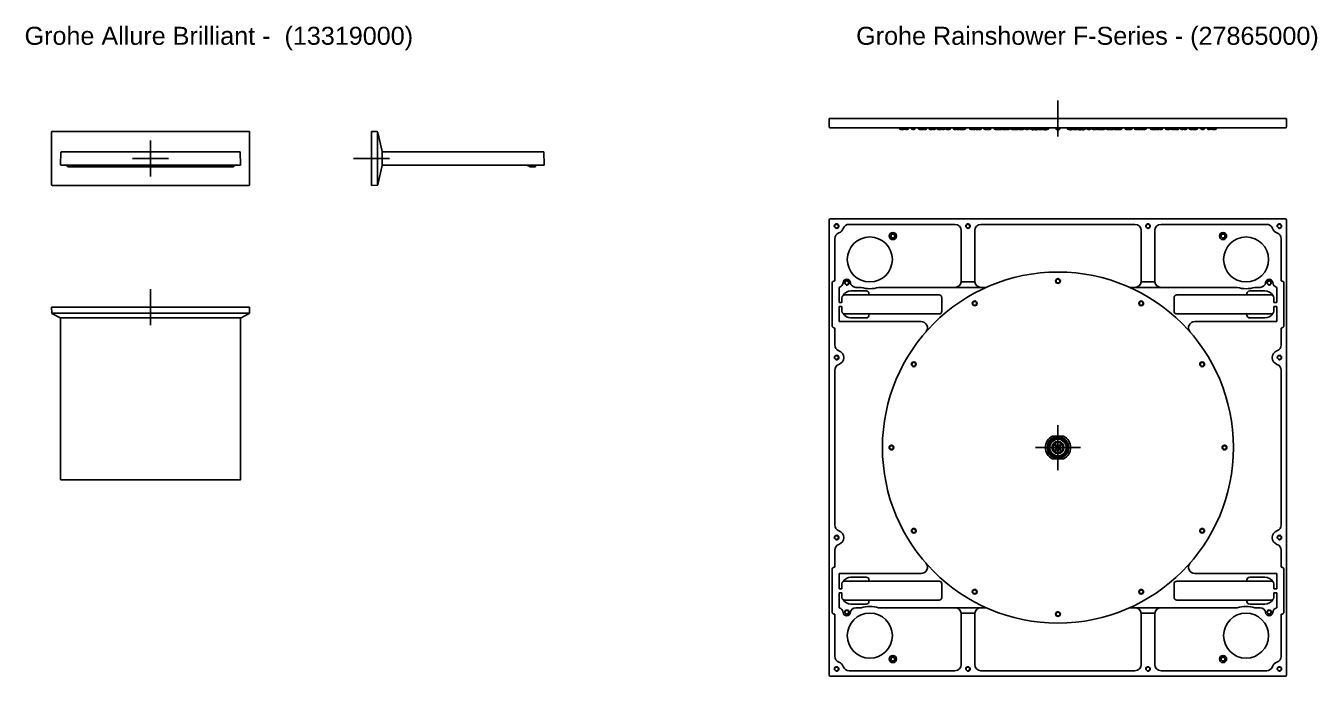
# Model space of a CAD drawing. Header units: millimetres. Extents: x -60 to 7633, y -2614 to 2146.
# Drawn here: x 4269 to 5703, y -2614 to -1891 of the extents above; entities that cross this region are included whole.
import ezdxf
from ezdxf.enums import TextEntityAlignment as Align
from ezdxf.lldxf.tags import DXFTag

# ---------------------------------------------------------------- set-up
doc = ezdxf.new("R2010")
doc.units = ezdxf.units.MM
doc.layers.get('0').update_dxf_attribs({"color": 250})
doc.styles.add('SEACAD_arial_ttf', font='arial.ttf')
tags = doc.linetypes.add('CENTER2', pattern=[28.575, 19.05, -3.175, 3.175, -3.175]).pattern_tags.tags
tags[10:11] = [DXFTag(74, 4), DXFTag(75, 0), DXFTag(340, '0'), DXFTag(46, 0.0), DXFTag(50, 0.0), DXFTag(44, 0.0), DXFTag(45, 0.0)]
tags[8:9] = [DXFTag(74, 4), DXFTag(75, 0), DXFTag(340, '0'), DXFTag(46, 0.0), DXFTag(50, 0.0), DXFTag(44, 0.0), DXFTag(45, 0.0)]
tags[6:7] = [DXFTag(74, 4), DXFTag(75, 0), DXFTag(340, '0'), DXFTag(46, 0.0), DXFTag(50, 0.0), DXFTag(44, 0.0), DXFTag(45, 0.0)]
tags[4:5] = [DXFTag(74, 4), DXFTag(75, 0), DXFTag(340, '0'), DXFTag(46, 0.0), DXFTag(50, 0.0), DXFTag(44, 0.0), DXFTag(45, 0.0)]

msp = doc.modelspace()

# ---------------------------------------------------------------- linework, layer by layer
at = {"linetype": 'CENTER2'}
for p, q in [((5415.4, -1974.1), (5415.4, -2014.1)), ((5435.4, -1994.1), (5395.4, -1994.1)), ((4407.4, -2018.6), (4407.4, -2058.6)), ((4652.6, -2018.6), (4652.6, -2058.6)), ((4427.4, -2038.6), (4387.4, -2038.6)), ((4672.6, -2038.6), (4632.6, -2038.6)), ((4407.4, -2183.8), (4407.4, -2223.8)), ((4427.4, -2203.8), (4387.4, -2203.8)), ((5415.4, -2334.8), (5415.4, -2354.3)), ((5415.4, -2339.8), (5415.4, -2379.8)), ((5390.4, -2359.8), (5409.8, -2359.8)), ((5435.4, -2359.8), (5395.4, -2359.8)), ((5415.4, -2384.8), (5415.4, -2365.4)), ((5440.4, -2359.8), (5421, -2359.8))]:
    msp.add_line(p, q, dxfattribs=at)
at = {"linetype": 'Continuous'}
for p, q in [((5161.4, -1994.1), (5162.4, -1994.1)), ((5161.4, -2003.6), (5161.4, -1994.1)), ((5162.4, -1994.1), (5668.4, -1994.1)), ((5668.4, -1994.1), (5669.4, -1994.1)), ((5669.4, -1994.1), (5669.4, -2003.6)), ((5668.4, -2004.6), (5162.4, -2004.6)), ((5239.4, -2004.6), (5239.4, -2004.9)), ((5240.9, -2004.6), (5240.9, -2004.9)), ((5241.9, -2006.4), (5240.9, -2006.4)), ((5243.4, -2006.4), (5242.4, -2006.4)), ((5244.9, -2004.9), (5244.9, -2004.6)), ((5245.4, -2004.6), (5245.4, -2004.9)), ((5247.8, -2006.4), (5246.9, -2006.4)), ((5249.3, -2004.9), (5249.3, -2004.6)), ((5252.7, -2004.6), (5252.7, -2004.9)), ((5254.2, -2006.4), (5255.1, -2006.4)), ((5256.6, -2004.9), (5256.6, -2004.6)), ((5260.4, -2004.6), (5260.4, -2004.9)), ((5261.7, -2004.6), (5261.7, -2004.9)), ((5262.9, -2006.4), (5261.9, -2006.4)), ((5262.7, -2004.6), (5262.7, -2004.9)), ((5264.2, -2006.4), (5263.2, -2006.4)), ((5264.2, -2006.4), (5265.2, -2006.4)), ((5266.7, -2004.9), (5266.7, -2004.6)), ((5268.1, -2006.4), (5267.1, -2006.4)), ((5269.6, -2004.9), (5269.6, -2004.6)), ((5272.1, -2004.6), (5272.1, -2004.9)), ((5273.6, -2006.4), (5274.6, -2006.4)), ((5275.4, -2004.6), (5275.4, -2004.9)), ((5276.9, -2006.4), (5277.8, -2006.4)), ((5279.3, -2004.9), (5279.3, -2004.6)), ((5280.9, -2004.6), (5280.9, -2004.9)), ((5282.4, -2006.4), (5283.4, -2006.4)), ((5283.9, -2006.5), (5282.9, -2006.5)), ((5285, -2006.5), (5284, -2006.5)), ((5284.9, -2004.9), (5284.9, -2004.6)), ((5285.9, -2004.6), (5285.9, -2005)), ((5288.4, -2006.5), (5287.4, -2006.5)), ((5289.9, -2005), (5289.9, -2004.6)), ((5290.4, -2004.6), (5290.4, -2004.9)), ((5291.9, -2006.4), (5292.8, -2006.4)), ((5293, -2006.5), (5294, -2006.5)), ((5293.5, -2006.4), (5294.5, -2006.4)), ((5294.3, -2004.9), (5294.3, -2004.6)), ((5296, -2004.9), (5296, -2004.6)), ((5299.1, -2004.6), (5299.1, -2005)), ((5300.6, -2006.5), (5301.6, -2006.5)), ((5303.1, -2005), (5303.1, -2004.6)), ((5304.9, -2006.5), (5303.9, -2006.5)), ((5305.2, -2004.6), (5305.2, -2004.9)), ((5306.7, -2006.4), (5307.7, -2006.4)), ((5307.5, -2004.6), (5307.5, -2004.9)), ((5308.7, -2006.5), (5307.7, -2006.5)), ((5309, -2006.4), (5310, -2006.4)), ((5310.2, -2006.5), (5311.2, -2006.5)), ((5311.5, -2004.9), (5311.5, -2004.6)), ((5312.7, -2005), (5312.7, -2004.6)), ((5317.3, -2004.6), (5317.3, -2005)), ((5318.8, -2006.5), (5319.8, -2006.5)), ((5320.1, -2004.6), (5320.1, -2005)), ((5320.3, -2004.6), (5320.3, -2004.9)), ((5321.6, -2006.5), (5322.6, -2006.5)), ((5321.8, -2006.4), (5322.8, -2006.4)), ((5324.3, -2004.9), (5324.3, -2004.6)), ((5325.9, -2006.6), (5324.9, -2006.6)), ((5326.4, -2004.6), (5326.4, -2004.9)), ((5327.9, -2006.4), (5328.9, -2006.4)), ((5329, -2006.6), (5328, -2006.6)), ((5330.4, -2004.9), (5330.4, -2004.6)), ((5330.5, -2005.1), (5330.5, -2004.6)), ((5333.1, -2004.6), (5333.1, -2005)), ((5334.6, -2006.5), (5335.6, -2006.5)), ((5336.4, -2006.5), (5337.4, -2006.5)), ((5336.9, -2004.6), (5336.9, -2004.9)), ((5337, -2006.6), (5338, -2006.6)), ((5338.4, -2006.4), (5339.4, -2006.4)), ((5340.9, -2004.9), (5340.9, -2004.6)), ((5344.4, -2004.6), (5344.4, -2005.1)), ((5346.9, -2006.6), (5345.9, -2006.6)), ((5346.8, -2004.6), (5346.8, -2005.1)), ((5346.8, -2004.6), (5346.8, -2004.9)), ((5348.3, -2006.4), (5349.3, -2006.4)), ((5349.3, -2006.6), (5348.3, -2006.6)), ((5348.9, -2006.5), (5349.9, -2006.5)), ((5350.8, -2004.9), (5350.8, -2004.6)), ((5351.3, -2006.6), (5352.3, -2006.6)), ((5351.4, -2005), (5351.4, -2004.6)), ((5353.8, -2005.1), (5353.8, -2004.6)), ((5354.9, -2004.6), (5354.9, -2004.9)), ((5355.2, -2006.6), (5356.2, -2006.6)), ((5356.4, -2006.4), (5357.4, -2006.4)), ((5358.9, -2004.9), (5358.9, -2004.6)), ((5359.4, -2006.5), (5360.4, -2006.5)), ((5361.9, -2005), (5361.9, -2004.6)), ((5362.9, -2004.6), (5362.9, -2005)), ((5364.4, -2006.5), (5365.4, -2006.5)), ((5366.1, -2006.6), (5367.1, -2006.6)), ((5366.9, -2005), (5366.9, -2004.6)), ((5367.9, -2006.6), (5366.9, -2006.6)), ((5368.4, -2004.6), (5368.4, -2004.9)), ((5368.4, -2005), (5368.4, -2005.1)), ((5368.5, -2006.6), (5369.5, -2006.6)), ((5369.9, -2006.4), (5370.8, -2006.4)), ((5369.9, -2006.6), (5370.9, -2006.6)), ((5372.3, -2004.9), (5372.3, -2004.6)), ((5372.4, -2005.1), (5372.4, -2004.6)), ((5373.3, -2006.6), (5374.3, -2006.6)), ((5373.8, -2004.6), (5373.8, -2004.9)), ((5375.3, -2006.4), (5376.3, -2006.4)), ((5377.8, -2004.9), (5377.8, -2004.6)), ((5378.9, -2004.6), (5378.9, -2005.1)), ((5379.2, -2004.6), (5379.2, -2005)), ((5380.4, -2006.6), (5381.4, -2006.6)), ((5380.7, -2006.5), (5381.7, -2006.5)), ((5381, -2006.6), (5382, -2006.6)), ((5383.2, -2005), (5383.2, -2004.6)), ((5383.5, -2005.1), (5383.5, -2004.6)), ((5384.7, -2004.6), (5384.7, -2005)), ((5386.2, -2006.5), (5387.2, -2006.5)), ((5387.9, -2006.7), (5386.9, -2006.7)), ((5388.7, -2005), (5388.7, -2004.6)), ((5389.2, -2004.6), (5389.2, -2005.2)), ((5389.4, -2004.6), (5389.4, -2005.1)), ((5390.1, -2004.6), (5390.1, -2005.1)), ((5390.7, -2004.6), (5390.7, -2004.9)), ((5390.7, -2006.7), (5391.7, -2006.7)), ((5390.9, -2006.6), (5391.9, -2006.6)), ((5391.6, -2006.6), (5392.6, -2006.6)), ((5392.2, -2006.4), (5393.2, -2006.4)), ((5394.7, -2004.9), (5394.7, -2004.6)), ((5394.9, -2006.4), (5395.9, -2006.4)), ((5397, -2006.6), (5398, -2006.6)), ((5397.4, -2004.9), (5397.4, -2004.6)), ((5397.7, -2006.5), (5398.7, -2006.5)), ((5400.2, -2005), (5400.2, -2004.6)), ((5400.9, -2006.7), (5401.9, -2006.7)), ((5401, -2004.6), (5401, -2005.1)), ((5402.5, -2006.6), (5403.5, -2006.6)), ((5405, -2005.1), (5405, -2004.6)), ((5413.4, -2004.6), (5413.4, -2004.9)), ((5413.4, -2004.6), (5413.4, -2004.9)), ((5413.4, -2004.9), (5413.4, -2005)), ((5413.4, -2005), (5413.4, -2005.1)), ((5413.4, -2005), (5413.4, -2005)), ((5413.4, -2005.1), (5413.4, -2005.1)), ((5413.4, -2005.1), (5413.4, -2005.1)), ((5414.9, -2006.4), (5415.9, -2006.4)), ((5414.9, -2006.4), (5415.9, -2006.4)), ((5414.9, -2006.5), (5415.9, -2006.5)), ((5414.9, -2006.5), (5415.9, -2006.5)), ((5414.9, -2006.6), (5415.9, -2006.6)), ((5414.9, -2006.6), (5415.9, -2006.6)), ((5414.9, -2006.6), (5415.9, -2006.6)), ((5414.9, -2006.7), (5415.9, -2006.7)), ((5417.4, -2004.9), (5417.4, -2004.6)), ((5417.4, -2004.9), (5417.4, -2004.6)), ((5417.4, -2005), (5417.4, -2004.9)), ((5417.4, -2005.1), (5417.4, -2005)), ((5417.4, -2005), (5417.4, -2005)), ((5417.4, -2005.1), (5417.4, -2005.1)), ((5417.4, -2005.1), (5417.4, -2005.1)), ((5425.8, -2004.6), (5425.8, -2005.1)), ((5427.3, -2006.6), (5428.3, -2006.6)), ((5428.9, -2006.7), (5429.9, -2006.7)), ((5429.8, -2005.1), (5429.8, -2004.6)), ((5430.6, -2004.6), (5430.6, -2005)), ((5432.1, -2006.5), (5433.1, -2006.5)), ((5432.8, -2006.6), (5433.8, -2006.6)), ((5433.4, -2004.6), (5433.4, -2004.9)), ((5434.9, -2006.4), (5435.9, -2006.4)), ((5436.1, -2004.6), (5436.1, -2004.9)), ((5437.6, -2006.4), (5438.6, -2006.4)), ((5438.2, -2006.6), (5439.2, -2006.6)), ((5438.9, -2006.6), (5439.9, -2006.6)), ((5439.2, -2006.7), (5440.2, -2006.7)), ((5440.1, -2004.9), (5440.1, -2004.6)), ((5440.7, -2005.1), (5440.7, -2004.6)), ((5441.4, -2005.1), (5441.4, -2004.6)), ((5441.7, -2005.2), (5441.7, -2004.6)), ((5442.1, -2004.6), (5442.1, -2005)), ((5442.9, -2006.7), (5443.9, -2006.7)), ((5443.6, -2006.5), (5444.6, -2006.5)), ((5446.1, -2005), (5446.1, -2004.6)), ((5447.3, -2004.6), (5447.3, -2005.1)), ((5447.6, -2004.6), (5447.6, -2005)), ((5448.8, -2006.6), (5449.8, -2006.6)), ((5449.1, -2006.5), (5450.1, -2006.5)), ((5449.4, -2006.6), (5450.4, -2006.6)), ((5451.6, -2005), (5451.6, -2004.6)), ((5451.9, -2005.1), (5451.9, -2004.6)), ((5453, -2004.6), (5453, -2004.9)), ((5454.5, -2006.4), (5455.5, -2006.4)), ((5456.5, -2006.6), (5457.5, -2006.6)), ((5457, -2004.9), (5457, -2004.6)), ((5458.4, -2004.6), (5458.4, -2005.1)), ((5458.5, -2004.6), (5458.5, -2004.9)), ((5459.9, -2006.6), (5460.9, -2006.6)), ((5460, -2006.4), (5460.9, -2006.4)), ((5461.3, -2006.6), (5462.3, -2006.6)), ((5462.4, -2004.9), (5462.4, -2004.6)), ((5462.4, -2005.1), (5462.4, -2005)), ((5462.9, -2006.6), (5463.9, -2006.6)), ((5463.7, -2006.6), (5464.7, -2006.6)), ((5463.9, -2004.6), (5463.9, -2005)), ((5465.4, -2006.5), (5466.4, -2006.5)), ((5467.9, -2005), (5467.9, -2004.6)), ((5468.9, -2004.6), (5468.9, -2005)), ((5470.4, -2006.5), (5471.4, -2006.5)), ((5472, -2004.6), (5472, -2004.9)), ((5473.5, -2006.4), (5474.5, -2006.4)), ((5474.7, -2006.6), (5475.7, -2006.6)), ((5476, -2004.9), (5476, -2004.6)), ((5477, -2004.6), (5477, -2005.1)), ((5478.5, -2006.6), (5479.5, -2006.6)), ((5479.4, -2004.6), (5479.4, -2005)), ((5480, -2004.6), (5480, -2004.9)), ((5480.9, -2006.5), (5481.9, -2006.5)), ((5481.5, -2006.4), (5482.5, -2006.4)), ((5481.6, -2006.6), (5482.6, -2006.6)), ((5483.9, -2006.6), (5484.9, -2006.6)), ((5484, -2004.9), (5484, -2004.6)), ((5484.1, -2005.1), (5484.1, -2004.6)), ((5486.4, -2005.1), (5486.4, -2004.6)), ((5489.9, -2004.6), (5489.9, -2004.9)), ((5491.4, -2006.4), (5492.4, -2006.4)), ((5492.8, -2006.6), (5493.8, -2006.6)), ((5493.4, -2006.5), (5494.4, -2006.5)), ((5493.9, -2004.9), (5493.9, -2004.6)), ((5495.3, -2006.5), (5496.3, -2006.5)), ((5497.8, -2005), (5497.8, -2004.6)), ((5500.3, -2004.6), (5500.3, -2005.1)), ((5500.4, -2004.6), (5500.4, -2004.9)), ((5501.8, -2006.6), (5502.8, -2006.6)), ((5501.9, -2006.4), (5502.9, -2006.4)), ((5504.4, -2004.9), (5504.4, -2004.6)), ((5504.9, -2006.6), (5505.9, -2006.6)), ((5506.5, -2004.6), (5506.5, -2004.9)), ((5508, -2006.4), (5509, -2006.4)), ((5508.2, -2006.5), (5509.2, -2006.5)), ((5510.5, -2004.9), (5510.5, -2004.6)), ((5510.7, -2005), (5510.7, -2004.6)), ((5511, -2006.5), (5512, -2006.5)), ((5513.5, -2005), (5513.5, -2004.6)), ((5518.1, -2004.6), (5518.1, -2005)), ((5519.4, -2004.6), (5519.4, -2004.9)), ((5519.6, -2006.5), (5520.6, -2006.5)), ((5520.9, -2006.4), (5521.8, -2006.4)), ((5522.1, -2006.5), (5523.1, -2006.5)), ((5523.1, -2006.4), (5524.1, -2006.4)), ((5523.3, -2004.9), (5523.3, -2004.6)), ((5525.6, -2004.9), (5525.6, -2004.6)), ((5525.9, -2006.5), (5526.9, -2006.5)), ((5527.7, -2004.6), (5527.7, -2005)), ((5529.2, -2006.5), (5530.2, -2006.5)), ((5531.7, -2005), (5531.7, -2004.6)), ((5534.8, -2004.6), (5534.8, -2004.9)), ((5536.3, -2006.4), (5537.3, -2006.4)), ((5536.5, -2004.6), (5536.5, -2004.9)), ((5536.9, -2006.5), (5537.9, -2006.5)), ((5538, -2006.4), (5538.9, -2006.4)), ((5540.4, -2004.9), (5540.4, -2004.6)), ((5540.9, -2004.6), (5540.9, -2005)), ((5542.4, -2006.5), (5543.4, -2006.5)), ((5544.9, -2005), (5544.9, -2004.6)), ((5545.8, -2006.5), (5546.8, -2006.5)), ((5545.9, -2004.6), (5545.9, -2004.9)), ((5546.9, -2006.5), (5547.9, -2006.5)), ((5547.4, -2006.4), (5548.4, -2006.4)), ((5549.9, -2004.9), (5549.9, -2004.6)), ((5551.5, -2004.6), (5551.5, -2004.9)), ((5553, -2006.4), (5553.9, -2006.4)), ((5555.4, -2004.9), (5555.4, -2004.6)), ((5556.3, -2006.4), (5557.3, -2006.4)), ((5558.8, -2004.9), (5558.8, -2004.6)), ((5561.2, -2004.6), (5561.2, -2004.9)), ((5562.7, -2006.4), (5563.7, -2006.4)), ((5564.1, -2004.6), (5564.1, -2004.9)), ((5565.6, -2006.4), (5566.6, -2006.4)), ((5566.6, -2006.4), (5567.6, -2006.4)), ((5567.9, -2006.4), (5568.9, -2006.4)), ((5568.1, -2004.9), (5568.1, -2004.6)), ((5569.1, -2004.9), (5569.1, -2004.6)), ((5570.4, -2004.9), (5570.4, -2004.6)), ((5574.2, -2004.6), (5574.2, -2004.9)), ((5575.7, -2006.4), (5576.6, -2006.4)), ((5578.1, -2004.9), (5578.1, -2004.6)), ((5581.5, -2004.6), (5581.5, -2004.9)), ((5583, -2006.4), (5584, -2006.4)), ((5585.5, -2004.9), (5585.5, -2004.6)), ((5585.9, -2004.6), (5585.9, -2004.9)), ((5587.4, -2006.4), (5588.4, -2006.4)), ((5588.9, -2006.4), (5589.9, -2006.4)), ((5589.9, -2004.9), (5589.9, -2004.6)), ((5591.4, -2004.9), (5591.4, -2004.6)), ((4297.4, -2067.9), (4297.4, -2009.3)), ((4516.7, -2008.6), (4298.1, -2008.6)), ((4517.4, -2009.3), (4517.4, -2067.9)), ((4652.6, -2008.6), (4659.2, -2008.8)), ((4652.6, -2009.3), (4652.6, -2008.6)), ((4652.6, -2067.9), (4652.6, -2009.3)), ((4659.3, -2067.5), (4659.3, -2009.7)), ((4659.7, -2009.2), (4659.7, -2009.4)), ((4659.7, -2009.4), (4659.8, -2009.6)), ((4659.8, -2009.6), (4664.6, -2030.8)), ((4307.4, -2045.6), (4307.8, -2031.6)), ((4308.3, -2031.1), (4506.5, -2031.1)), ((4507, -2031.6), (4507.4, -2045.6)), ((4664.6, -2030.9), (4664.6, -2046.3)), ((4664.6, -2031.1), (4843.7, -2031.1)), ((4844.2, -2031.6), (4844.6, -2045.6)), ((4506.9, -2046.1), (4307.9, -2046.1)), ((4318.3, -2046.2), (4312.4, -2046.2)), ((4315.7, -2048), (4318.3, -2048)), ((4496.4, -2046.2), (4318.3, -2046.2)), ((4496.5, -2048), (4318.3, -2048)), ((4496.4, -2046.2), (4502.4, -2046.2)), ((4496.5, -2048), (4499.1, -2048)), ((4664.6, -2046.4), (4659.8, -2067.6)), ((4844.1, -2046.1), (4664.6, -2046.1)), ((4835.8, -2046.2), (4823.9, -2046.2)), ((4834.6, -2048), (4828.8, -2048)), ((4834.8, -2047.8), (4834.8, -2047.8)), ((4834.8, -2047.8), (4834.8, -2047.8)), ((4402, -2068.6), (4298.1, -2068.6)), ((4402.5, -2068.6), (4402.6, -2068.6)), ((4404.1, -2068.6), (4410.7, -2068.6)), ((4412.2, -2068.6), (4412.3, -2068.6)), ((4516.7, -2068.6), (4412.8, -2068.6)), ((4652.6, -2068.6), (4652.6, -2067.9)), ((4659.2, -2068.4), (4652.6, -2068.6)), ((4659.8, -2067.6), (4659.7, -2067.8)), ((4659.7, -2067.8), (4659.7, -2068)), ((5161.4, -2106.8), (5161.4, -2612.8)), ((5668.4, -2105.8), (5162.4, -2105.8)), ((5669.4, -2612.8), (5669.4, -2106.8)), ((5300.9, -2111.8), (5183.5, -2111.8)), ((5307.9, -2118.8), (5307.9, -2174.8)), ((5322.9, -2174.8), (5322.9, -2118.8)), ((5500.9, -2111.8), (5329.9, -2111.8)), ((5507.9, -2118.8), (5507.9, -2174.8)), ((5522.9, -2174.8), (5522.9, -2118.8)), ((5647.3, -2111.8), (5529.9, -2111.8)), ((5167.4, -2128), (5167.4, -2174.6)), ((5663.4, -2174.6), (5663.4, -2128)), ((5164.4, -2177.6), (5164.4, -2224.1)), ((5323, -2175.8), (5307.8, -2175.8)), ((5523, -2175.8), (5507.8, -2175.8)), ((5666.4, -2224.1), (5666.4, -2177.6)), ((5172.4, -2181.8), (5172.4, -2198.6)), ((5175.4, -2198.6), (5175.4, -2193.3)), ((5178.4, -2190.3), (5205.4, -2190.3)), ((5202.4, -2185.8), (5185.4, -2185.8)), ((5190.7, -2181.8), (5196.6, -2181.8)), ((5205.4, -2190.3), (5205.4, -2188.8)), ((5283.4, -2190.3), (5205.4, -2190.3)), ((5216.2, -2181.8), (5334.3, -2181.8)), ((5286.4, -2208.3), (5286.4, -2193.3)), ((5496.5, -2181.8), (5614.6, -2181.8)), ((5544.4, -2193.3), (5544.4, -2208.3)), ((5625.4, -2190.3), (5547.4, -2190.3)), ((5625.4, -2188.8), (5625.4, -2190.3)), ((5625.4, -2190.3), (5652.4, -2190.3)), ((5645.4, -2185.8), (5628.4, -2185.8)), ((5634.2, -2181.8), (5640.1, -2181.8)), ((5655.4, -2193.3), (5655.4, -2198.6)), ((5658.4, -2198.6), (5658.4, -2181.8)), ((4297.4, -2203.8), (4298.1, -2203.8)), ((4297.6, -2210.5), (4297.4, -2203.8)), ((4516.7, -2203.8), (4298.1, -2203.8)), ((4516.7, -2203.8), (4517.4, -2203.8)), ((4517.4, -2203.8), (4517.2, -2210.5)), ((5172.4, -2198.6), (5175.4, -2198.6)), ((5175.4, -2203.1), (5172.4, -2203.1)), ((5172.4, -2203.1), (5172.4, -2219.8)), ((5175.4, -2208.3), (5175.4, -2203.1)), ((5655.4, -2198.6), (5658.4, -2198.6)), ((5655.4, -2203.1), (5655.4, -2208.3)), ((5658.4, -2203.1), (5655.4, -2203.1)), ((5658.4, -2219.8), (5658.4, -2203.1)), ((4297.6, -2210.5), (4297.6, -2210.5)), ((4307, -2215.8), (4297.8, -2210.9)), ((4298.3, -2210.4), (4516.5, -2210.4)), ((4507.5, -2215.8), (4307.3, -2215.8)), ((4307.4, -2215.8), (4307.4, -2395.3)), ((4507.4, -2395.3), (4507.4, -2215.8)), ((4517, -2210.9), (4507.8, -2215.8)), ((4517.2, -2210.5), (4517.2, -2210.5)), ((5263.4, -2219.8), (5172.4, -2219.8)), ((5205.4, -2211.3), (5178.4, -2211.3)), ((5185.4, -2215.8), (5202.4, -2215.8)), ((5205.4, -2211.3), (5283.4, -2211.3)), ((5205.4, -2212.8), (5205.4, -2211.3)), ((5547.4, -2211.3), (5625.4, -2211.3)), ((5658.4, -2219.8), (5567.4, -2219.8)), ((5625.4, -2211.3), (5625.4, -2212.8)), ((5652.4, -2211.3), (5625.4, -2211.3)), ((5628.4, -2215.8), (5645.4, -2215.8)), ((5167.4, -2227.1), (5167.4, -2245.7)), ((5663.4, -2245.7), (5663.4, -2227.1)), ((5167.4, -2274), (5167.4, -2445.7)), ((5663.4, -2445.7), (5663.4, -2274)), ((5421.7, -2347.2), (5409.1, -2347.2)), ((5421.7, -2347.3), (5409.1, -2347.3)), ((5409.1, -2372.3), (5421.7, -2372.3)), ((5421.7, -2372.4), (5409.1, -2372.4)), ((4307.4, -2395.3), (4307.4, -2395.3)), ((4307.9, -2395.8), (4307.9, -2395.8)), ((4307.9, -2395.8), (4506.9, -2395.8)), ((4506.9, -2395.8), (4506.9, -2395.8)), ((4507.4, -2395.3), (4507.4, -2395.3)), ((5167.4, -2474), (5167.4, -2492.6)), ((5663.4, -2492.6), (5663.4, -2474)), ((5164.4, -2495.6), (5164.4, -2542.1)), ((5666.4, -2542.1), (5666.4, -2495.6)), ((5172.4, -2499.8), (5172.4, -2516.6)), ((5172.4, -2499.8), (5263.4, -2499.8)), ((5178.4, -2508.3), (5205.4, -2508.3)), ((5202.4, -2503.8), (5185.4, -2503.8)), ((5205.4, -2508.3), (5205.4, -2506.8)), ((5283.4, -2508.3), (5205.4, -2508.3)), ((5625.4, -2508.3), (5547.4, -2508.3)), ((5567.4, -2499.8), (5658.4, -2499.8)), ((5625.4, -2506.8), (5625.4, -2508.3)), ((5625.4, -2508.3), (5652.4, -2508.3)), ((5645.4, -2503.8), (5628.4, -2503.8)), ((5658.4, -2516.6), (5658.4, -2499.8)), ((5172.4, -2516.6), (5175.4, -2516.6)), ((5172.4, -2521.1), (5172.4, -2537.8)), ((5175.4, -2521.1), (5172.4, -2521.1)), ((5175.4, -2516.6), (5175.4, -2511.3)), ((5175.4, -2526.3), (5175.4, -2521.1)), ((5286.4, -2526.3), (5286.4, -2511.3)), ((5544.4, -2511.3), (5544.4, -2526.3)), ((5655.4, -2511.3), (5655.4, -2516.6)), ((5655.4, -2516.6), (5658.4, -2516.6)), ((5658.4, -2521.1), (5655.4, -2521.1)), ((5655.4, -2521.1), (5655.4, -2526.3)), ((5658.4, -2537.8), (5658.4, -2521.1)), ((5205.4, -2529.3), (5178.4, -2529.3)), ((5185.4, -2533.8), (5202.4, -2533.8)), ((5196.6, -2537.8), (5190.7, -2537.8)), ((5205.4, -2529.3), (5283.4, -2529.3)), ((5205.4, -2530.8), (5205.4, -2529.3)), ((5334.3, -2537.8), (5216.2, -2537.8)), ((5614.6, -2537.8), (5496.5, -2537.8)), ((5547.4, -2529.3), (5625.4, -2529.3)), ((5625.4, -2529.3), (5625.4, -2530.8)), ((5652.4, -2529.3), (5625.4, -2529.3)), ((5628.4, -2533.8), (5645.4, -2533.8)), ((5640.1, -2537.8), (5634.2, -2537.8)), ((5167.4, -2545.1), (5167.4, -2591.7)), ((5307.8, -2543.8), (5323, -2543.8)), ((5307.9, -2544.8), (5307.9, -2600.8)), ((5322.9, -2600.8), (5322.9, -2544.8)), ((5507.8, -2543.8), (5523, -2543.8)), ((5507.9, -2544.8), (5507.9, -2600.8)), ((5522.9, -2600.8), (5522.9, -2544.8)), ((5663.4, -2591.7), (5663.4, -2545.1)), ((5183.5, -2607.8), (5300.9, -2607.8)), ((5329.9, -2607.8), (5500.9, -2607.8)), ((5529.9, -2607.8), (5647.3, -2607.8)), ((5162.4, -2613.8), (5668.4, -2613.8))]:
    msp.add_line(p, q, dxfattribs=at)
for centre, radius in [((5169.4, -2113.8), 2.07), ((5232, -2124.8), 4), ((5232, -2124.8), 2.07), ((5315.4, -2113.8), 2.07), ((5515.4, -2113.8), 2.07), ((5598.8, -2124.8), 4), ((5598.8, -2124.8), 2.07), ((5661.4, -2113.8), 2.07), ((5206.4, -2150.8), 25), ((5624.4, -2150.8), 25), ((5415.4, -2359.8), 195), ((5180.8, -2176.8), 2.07), ((5415.4, -2174.8), 2.65), ((5415.4, -2174.8), 2.07), ((5650, -2176.8), 2.07), ((5322.9, -2199.6), 2.65), ((5322.9, -2199.6), 2.07), ((5507.9, -2199.6), 2.65), ((5507.9, -2199.6), 2.07), ((5169.4, -2259.8), 2.07), ((5255.2, -2267.3), 2.65), ((5255.2, -2267.3), 2.07), ((5575.6, -2267.3), 2.65), ((5575.6, -2267.3), 2.07), ((5661.4, -2259.8), 2.07), ((5415.4, -2359.8), 12), ((5415.4, -2359.8), 11.5), ((5415.4, -2359.8), 10.5), ((5415.4, -2359.8), 9.18), ((5230.4, -2359.8), 2.65), ((5230.4, -2359.8), 2.07), ((5415.4, -2359.8), 6.7), ((5415.4, -2359.8), 6.2), ((5415.4, -2359.8), 5.95), ((5415.4, -2359.8), 2.75), ((5415.4, -2359.8), 2.07), ((5600.4, -2359.8), 2.65), ((5600.4, -2359.8), 2.07), ((5255.2, -2452.3), 2.65), ((5255.2, -2452.3), 2.07), ((5575.6, -2452.3), 2.65), ((5575.6, -2452.3), 2.07), ((5169.4, -2459.8), 2.07), ((5661.4, -2459.8), 2.07), ((5322.9, -2520), 2.65), ((5322.9, -2520), 2.07), ((5507.9, -2520), 2.65), ((5507.9, -2520), 2.07), ((5180.8, -2542.8), 2.07), ((5206.4, -2568.8), 25), ((5415.4, -2544.8), 2.65), ((5415.4, -2544.8), 2.07), ((5624.4, -2568.8), 25), ((5650, -2542.8), 2.07), ((5232, -2594.8), 4), ((5232, -2594.8), 2.07), ((5598.8, -2594.8), 4), ((5598.8, -2594.8), 2.07), ((5169.4, -2605.8), 2.07), ((5315.4, -2605.8), 2.07), ((5515.4, -2605.8), 2.07), ((5661.4, -2605.8), 2.07)]:
    msp.add_circle(centre, radius, dxfattribs=at)
for centre, radius, start, end in [((5162.4, -2003.6), 1, 180, 270), ((5240.9, -2004.9), 1.5, 180, 270), ((5242.4, -2004.9), 1.5, 180, 270), ((5241.9, -2004.9), 1.5, 270, 280.3423), ((5243.4, -2004.9), 1.5, 270, 0), ((5246.9, -2004.9), 1.5, 180, 270), ((5247.8, -2004.9), 1.5, 270, 0), ((5254.2, -2004.9), 1.5, 180, 270), ((5255.1, -2004.9), 1.5, 270, 0), ((5261.9, -2004.9), 1.5, 180, 270), ((5263.2, -2004.9), 1.5, 180, 270), ((5264.2, -2004.9), 1.5, 180, 270), ((5262.9, -2004.9), 1.5, 270, 275.9105), ((5264.2, -2004.9), 1.5, 270, 287.4997), ((5265.2, -2004.9), 1.5, 270, 0), ((5267.1, -2004.9), 1.5, 227.9421, 270), ((5268.1, -2004.9), 1.5, 270, 0), ((5273.6, -2004.9), 1.5, 180, 270), ((5274.6, -2004.9), 1.5, 270, 322.8403), ((5276.9, -2004.9), 1.5, 180, 270), ((5277.8, -2004.9), 1.5, 270, 0), ((5282.4, -2004.9), 1.5, 180, 270), ((5282.9, -2005), 1.5, 253.646, 270), ((5283.4, -2004.9), 1.5, 270, 0), ((5284, -2005), 1.5, 252.3039, 270), ((5283.9, -2005), 1.5, 270, 272.4696), ((5285, -2005), 1.5, 270, 322.1382), ((5287.4, -2005), 1.5, 180, 270), ((5288.4, -2005), 1.5, 270, 0), ((5291.9, -2004.9), 1.5, 180, 270), ((5293, -2005), 1.5, 245.9597, 270), ((5292.8, -2004.9), 1.5, 270, 0), ((5293.5, -2004.9), 1.5, 251.0157, 270), ((5294, -2005), 1.5, 270, 286.354), ((5294.5, -2004.9), 1.5, 270, 0), ((5300.6, -2005), 1.5, 180, 270), ((5301.6, -2005), 1.5, 270, 0), ((5303.9, -2005), 1.5, 218.1798, 270), ((5304.9, -2005), 1.5, 270, 310.8017), ((5306.7, -2004.9), 1.5, 180, 270), ((5307.7, -2005), 1.5, 247.6624, 270), ((5309, -2004.9), 1.5, 180, 270), ((5307.7, -2004.9), 1.5, 270, 298.5448), ((5308.7, -2005), 1.5, 270, 298.5166), ((5310.2, -2005), 1.5, 245.9597, 270), ((5310, -2004.9), 1.5, 270, 0), ((5311.2, -2005), 1.5, 270, 0), ((5318.8, -2005), 1.5, 180, 270), ((5319.8, -2005), 1.5, 270, 308.3212), ((5321.6, -2005), 1.5, 180, 270), ((5321.8, -2004.9), 1.5, 180, 270), ((5322.6, -2005), 1.5, 270, 291.0325), ((5322.8, -2004.9), 1.5, 270, 0), ((5324.9, -2005.1), 1.5, 220.155, 270), ((5325.9, -2005.1), 1.5, 270, 313.5413), ((5327.9, -2004.9), 1.5, 180, 270), ((5328, -2005.1), 1.5, 186.2593, 270), ((5328.9, -2004.9), 1.5, 270, 0), ((5329, -2005.1), 1.5, 270, 0), ((5334.6, -2005), 1.5, 180, 270), ((5335.6, -2005), 1.5, 270, 343.4565), ((5336.4, -2005), 1.5, 249.7348, 270), ((5337, -2005.1), 1.5, 256.2399, 270), ((5338.4, -2004.9), 1.5, 180, 270), ((5337.4, -2005), 1.5, 270, 295.8652), ((5338, -2005.1), 1.5, 270, 296.3292), ((5339.4, -2004.9), 1.5, 270, 0), ((5345.9, -2005.1), 1.5, 180, 270), ((5348.3, -2004.9), 1.5, 180, 270), ((5348.3, -2005.1), 1.5, 180, 270), ((5346.9, -2005.1), 1.5, 270, 296.7667), ((5348.9, -2005), 1.5, 245.8787, 270), ((5349.3, -2004.9), 1.5, 270, 0), ((5349.3, -2005.1), 1.5, 270, 293.9499), ((5349.9, -2005), 1.5, 270, 0), ((5351.3, -2005.1), 1.5, 238.9669, 270), ((5352.3, -2005.1), 1.5, 270, 0), ((5355.2, -2005.1), 1.5, 195.287, 270), ((5356.4, -2004.9), 1.5, 180, 270), ((5356.2, -2005.1), 1.5, 270, 299.139), ((5357.4, -2004.9), 1.5, 270, 0), ((5359.4, -2005), 1.5, 223.6542, 270), ((5360.4, -2005), 1.5, 270, 0), ((5364.4, -2005), 1.5, 180, 270), ((5365.4, -2005), 1.5, 270, 0), ((5366.1, -2005.1), 1.5, 245.6941, 270), ((5366.9, -2005.1), 1.5, 259.439, 270), ((5367.1, -2005.1), 1.5, 270, 339.1542), ((5368.5, -2005.1), 1.5, 240.5879, 270), ((5367.9, -2005.1), 1.5, 270, 282.2302), ((5369.9, -2004.9), 1.5, 180, 270), ((5369.9, -2005.1), 1.5, 180, 270), ((5369.5, -2005.1), 1.5, 270, 286.2109), ((5370.8, -2004.9), 1.5, 270, 0), ((5370.9, -2005.1), 1.5, 270, 0), ((5373.3, -2005.1), 1.5, 214.4346, 270), ((5375.3, -2004.9), 1.5, 180, 270), ((5374.3, -2005.1), 1.5, 270, 301.8468), ((5376.3, -2004.9), 1.5, 270, 0), ((5380.4, -2005.1), 1.5, 180, 270), ((5380.7, -2005), 1.5, 180, 270), ((5381, -2005.1), 1.5, 259.439, 270), ((5381.4, -2005.1), 1.5, 270, 297.9331), ((5381.7, -2005), 1.5, 270, 0), ((5382, -2005.1), 1.5, 270, 0), ((5386.2, -2005), 1.5, 180, 270), ((5386.9, -2005.2), 1.5, 247.0543, 270), ((5387.2, -2005), 1.5, 270, 0), ((5387.9, -2005.2), 1.5, 270, 336.626), ((5390.7, -2005.2), 1.5, 180, 270), ((5390.9, -2005.1), 1.5, 180, 270), ((5391.6, -2005.1), 1.5, 180, 270), ((5392.2, -2004.9), 1.5, 180, 270), ((5391.7, -2005.2), 1.5, 270, 278.3759), ((5391.9, -2005.1), 1.5, 270, 286.2109), ((5392.6, -2005.1), 1.5, 270, 303.5504), ((5393.2, -2004.9), 1.5, 270, 0), ((5394.9, -2004.9), 1.5, 231.6531, 270), ((5395.9, -2004.9), 1.5, 270, 0), ((5397, -2005.1), 1.5, 238.2222, 270), ((5397.7, -2005), 1.5, 232.5036, 270), ((5398, -2005.1), 1.5, 270, 293.9499), ((5398.7, -2005), 1.5, 270, 0), ((5400.9, -2005.2), 1.5, 217.4092, 270), ((5402.5, -2005.1), 1.5, 180, 270), ((5401.9, -2005.2), 1.5, 270, 282.7029), ((5403.5, -2005.1), 1.5, 270, 0), ((5414.9, -2004.9), 1.5, 180, 270), ((5414.9, -2004.9), 1.5, 180, 270), ((5414.9, -2005), 1.5, 180, 270), ((5414.9, -2005), 1.5, 180, 270), ((5414.9, -2005.1), 1.5, 180, 270), ((5414.9, -2005.1), 1.5, 180, 270), ((5414.9, -2005.1), 1.5, 180, 270), ((5414.9, -2005.2), 1.5, 184.1893, 270), ((5415.9, -2004.9), 1.5, 270, 0), ((5415.9, -2004.9), 1.5, 270, 0), ((5415.9, -2005), 1.5, 270, 0), ((5415.9, -2005), 1.5, 270, 0), ((5415.9, -2005.1), 1.5, 270, 0), ((5415.9, -2005.1), 1.5, 270, 0), ((5415.9, -2005.1), 1.5, 270, 0), ((5415.9, -2005.2), 1.5, 270, 355.8107), ((5427.3, -2005.1), 1.5, 180, 270), ((5428.3, -2005.1), 1.5, 270, 0), ((5428.9, -2005.2), 1.5, 257.2971, 270), ((5429.9, -2005.2), 1.5, 270, 322.5908), ((5432.1, -2005), 1.5, 180, 270), ((5432.8, -2005.1), 1.5, 246.0501, 270), ((5433.1, -2005), 1.5, 270, 307.4964), ((5434.9, -2004.9), 1.5, 180, 270), ((5433.8, -2005.1), 1.5, 270, 301.7778), ((5435.9, -2004.9), 1.5, 270, 308.3469), ((5437.6, -2004.9), 1.5, 180, 270), ((5438.2, -2005.1), 1.5, 236.4496, 270), ((5438.9, -2005.1), 1.5, 253.7891, 270), ((5438.6, -2004.9), 1.5, 270, 0), ((5439.2, -2005.2), 1.5, 261.6241, 270), ((5439.2, -2005.1), 1.5, 270, 0), ((5439.9, -2005.1), 1.5, 270, 0), ((5440.2, -2005.2), 1.5, 270, 0), ((5442.9, -2005.2), 1.5, 203.374, 270), ((5443.6, -2005), 1.5, 180, 270), ((5443.9, -2005.2), 1.5, 270, 292.9457), ((5444.6, -2005), 1.5, 270, 0), ((5448.8, -2005.1), 1.5, 180, 270), ((5449.1, -2005), 1.5, 180, 270), ((5449.4, -2005.1), 1.5, 242.0669, 270), ((5449.8, -2005.1), 1.5, 270, 280.561), ((5450.1, -2005), 1.5, 270, 0), ((5450.4, -2005.1), 1.5, 270, 0), ((5454.5, -2004.9), 1.5, 180, 270), ((5455.5, -2004.9), 1.5, 270, 0), ((5456.5, -2005.1), 1.5, 238.1532, 270), ((5457.5, -2005.1), 1.5, 270, 325.5654), ((5459.9, -2005.1), 1.5, 180, 270), ((5460, -2004.9), 1.5, 180, 270), ((5460.9, -2004.9), 1.5, 270, 0), ((5460.9, -2005.1), 1.5, 270, 0), ((5461.3, -2005.1), 1.5, 253.7891, 270), ((5463.7, -2005.1), 1.5, 200.8458, 270), ((5462.3, -2005.1), 1.5, 270, 299.4121), ((5462.9, -2005.1), 1.5, 257.7698, 270), ((5465.4, -2005), 1.5, 180, 270), ((5463.9, -2005.1), 1.5, 270, 280.561), ((5464.7, -2005.1), 1.5, 270, 294.3059), ((5466.4, -2005), 1.5, 270, 0), ((5470.4, -2005), 1.5, 180, 270), ((5471.4, -2005), 1.5, 270, 316.3458), ((5473.5, -2004.9), 1.5, 180, 270), ((5474.7, -2005.1), 1.5, 240.861, 270), ((5474.5, -2004.9), 1.5, 270, 0), ((5475.7, -2005.1), 1.5, 270, 344.713), ((5478.5, -2005.1), 1.5, 180, 270), ((5480.9, -2005), 1.5, 180, 270), ((5479.5, -2005.1), 1.5, 270, 301.0331), ((5481.5, -2004.9), 1.5, 180, 270), ((5481.6, -2005.1), 1.5, 246.0501, 270), ((5481.9, -2005), 1.5, 270, 294.1213), ((5482.5, -2004.9), 1.5, 270, 0), ((5482.6, -2005.1), 1.5, 270, 0), ((5483.9, -2005.1), 1.5, 243.2333, 270), ((5484.9, -2005.1), 1.5, 270, 0), ((5491.4, -2004.9), 1.5, 180, 270), ((5492.8, -2005.1), 1.5, 243.6708, 270), ((5492.4, -2004.9), 1.5, 270, 0), ((5493.4, -2005), 1.5, 244.1348, 270), ((5495.3, -2005), 1.5, 196.5435, 270), ((5493.8, -2005.1), 1.5, 270, 283.7601), ((5494.4, -2005), 1.5, 270, 290.2652), ((5496.3, -2005), 1.5, 270, 0), ((5501.8, -2005.1), 1.5, 180, 270), ((5501.9, -2004.9), 1.5, 180, 270), ((5502.8, -2005.1), 1.5, 270, 353.7407), ((5502.9, -2004.9), 1.5, 270, 0), ((5504.9, -2005.1), 1.5, 226.4587, 270), ((5505.9, -2005.1), 1.5, 270, 319.845), ((5508, -2004.9), 1.5, 180, 270), ((5508.2, -2005), 1.5, 248.9675, 270), ((5509, -2004.9), 1.5, 270, 0), ((5509.2, -2005), 1.5, 270, 0), ((5511, -2005), 1.5, 231.6788, 270), ((5512, -2005), 1.5, 270, 0), ((5519.6, -2005), 1.5, 180, 270), ((5520.9, -2004.9), 1.5, 180, 270), ((5520.6, -2005), 1.5, 270, 294.0403), ((5522.1, -2005), 1.5, 241.4834, 270), ((5521.8, -2004.9), 1.5, 270, 0), ((5523.1, -2004.9), 1.5, 241.4552, 270), ((5523.1, -2005), 1.5, 270, 292.3376), ((5524.1, -2004.9), 1.5, 270, 0), ((5525.9, -2005), 1.5, 229.1983, 270), ((5526.9, -2005), 1.5, 270, 321.8202), ((5529.2, -2005), 1.5, 180, 270), ((5530.2, -2005), 1.5, 270, 0), ((5536.3, -2004.9), 1.5, 180, 270), ((5536.9, -2005), 1.5, 253.646, 270), ((5538, -2004.9), 1.5, 180, 270), ((5537.3, -2004.9), 1.5, 270, 288.9843), ((5537.9, -2005), 1.5, 270, 294.0403), ((5538.9, -2004.9), 1.5, 270, 0), ((5542.4, -2005), 1.5, 180, 270), ((5543.4, -2005), 1.5, 270, 0), ((5545.8, -2005), 1.5, 217.8618, 270), ((5547.4, -2004.9), 1.5, 180, 270), ((5546.8, -2005), 1.5, 270, 287.6961), ((5546.9, -2005), 1.5, 267.5304, 270), ((5547.9, -2005), 1.5, 270, 286.354), ((5548.4, -2004.9), 1.5, 270, 0), ((5553, -2004.9), 1.5, 180, 270), ((5553.9, -2004.9), 1.5, 270, 0), ((5556.3, -2004.9), 1.5, 217.1597, 270), ((5557.3, -2004.9), 1.5, 270, 0), ((5562.7, -2004.9), 1.5, 180, 270), ((5563.7, -2004.9), 1.5, 270, 312.0579), ((5565.6, -2004.9), 1.5, 180, 270), ((5566.6, -2004.9), 1.5, 252.5003, 270), ((5566.6, -2004.9), 1.5, 270, 0), ((5567.6, -2004.9), 1.5, 270, 0), ((5567.9, -2004.9), 1.5, 264.0895, 270), ((5568.9, -2004.9), 1.5, 270, 0), ((5575.7, -2004.9), 1.5, 180, 270), ((5576.6, -2004.9), 1.5, 270, 0), ((5583, -2004.9), 1.5, 180, 270), ((5584, -2004.9), 1.5, 270, 0), ((5587.4, -2004.9), 1.5, 180, 270), ((5588.4, -2004.9), 1.5, 270, 0), ((5588.9, -2004.9), 1.5, 259.6577, 270), ((5589.9, -2004.9), 1.5, 270, 0), ((5668.4, -2003.6), 1, 270, 0), ((4659.2, -2009.3), 0.5, 12.7668, 88.5), ((4308.3, -2031.6), 0.5, 90, 178.5), ((4506.5, -2031.6), 0.5, 1.5, 90), ((4664.1, -2030.9), 0.5, 0, 12.7668), ((4843.7, -2031.6), 0.5, 1.5, 90), ((4307.9, -2045.6), 0.5, 178.5, 270), ((4312.4, -2045.9), 0.3, 239.3573, 270), ((4315.7, -2047.8), 0.2, 218.2952, 270.0003), ((4499.1, -2047.8), 0.2, 270, 321.901), ((4502.4, -2045.9), 0.3, 270, 300.6427), ((4506.9, -2045.6), 0.5, 270, 1.5), ((4664.1, -2046.3), 0.5, 347.2332, 0), ((4823.9, -2045.9), 0.3, 239.3573, 270), ((4824.2, -2052.3), 6.15, 44.2159, 82.5697), ((4824.3, -2052.3), 6.14, 44.3417, 51.5064), ((4828.8, -2047.8), 0.2, 232.0332, 270), ((4834.6, -2047.8), 0.2, 270, 359.6137), ((4835.8, -2045.9), 0.3, 270, 300.6427), ((4844.1, -2045.6), 0.5, 270, 1.5), ((4659.2, -2067.9), 0.5, 271.5, 347.2332), ((5162.4, -2106.8), 1, 90, 180), ((5668.4, -2106.8), 1, 0, 90), ((5169.4, -2113.8), 2.5, 255, 195), ((5174.4, -2128), 7, 109.4712, 180), ((5169.4, -2113.8), 8, 289.4712, 340.5288), ((5183.5, -2118.8), 7, 90, 160.5288), ((5232, -2124.8), 2.5, 255, 195), ((5300.9, -2118.8), 7, 0, 90), ((5315.4, -2113.8), 2.5, 255, 195), ((5329.9, -2118.8), 7, 90, 180), ((5500.9, -2118.8), 7, 0, 90), ((5515.4, -2113.8), 2.5, 255, 195), ((5529.9, -2118.8), 7, 90, 180), ((5598.8, -2124.8), 2.5, 255, 195), ((5647.3, -2118.8), 7, 19.4712, 90), ((5661.4, -2113.8), 8, 199.4712, 250.5288), ((5656.4, -2128), 7, 0, 70.5288), ((5661.4, -2113.8), 2.5, 255, 195), ((5167.4, -2177.6), 3, 90, 180), ((5170.8, -2176), 6, 285.3313, 355.4892), ((5180.8, -2176.8), 4, 5.7392, 175.4892), ((5180.8, -2176.8), 2.5, 255, 195), ((5190.7, -2175.8), 6, 185.7392, 270), ((5300.9, -2174.8), 7, 270, 351.7868), ((5300.9, -2174.8), 7, 351.7868, 0), ((5329.9, -2174.8), 7, 180, 188.2132), ((5329.9, -2174.8), 7, 188.2132, 270), ((5415.4, -2174.8), 2.5, 255, 195), ((5500.9, -2174.8), 7, 270, 351.7868), ((5500.9, -2174.8), 7, 351.7868, 0), ((5529.9, -2174.8), 7, 180, 188.2132), ((5529.9, -2174.8), 7, 188.2132, 270), ((5640.1, -2175.8), 6, 270, 354.2608), ((5650, -2176.8), 4, 4.5108, 174.2608), ((5650, -2176.8), 2.5, 255, 195), ((5660, -2176), 6, 184.5108, 254.6687), ((5663.4, -2177.6), 3, 0, 90), ((5178.4, -2193.3), 3, 123.6295, 180), ((5185.4, -2195.8), 10, 90, 150.0138), ((5178.4, -2193.3), 3, 90, 123.6295), ((5206.4, -2150.8), 32.5, 252.5246, 287.4754), ((5202.4, -2188.8), 3, 0, 90), ((5283.4, -2193.3), 3, 0, 90), ((5334.3, -2174.8), 7, 270, 293.6745), ((5496.5, -2174.8), 7, 246.3255, 270), ((5547.4, -2193.3), 3, 90, 180), ((5624.4, -2150.8), 32.5, 252.5246, 287.4754), ((5628.4, -2188.8), 3, 90, 180), ((5645.4, -2195.8), 10, 29.9862, 90), ((5652.4, -2193.3), 3, 56.3705, 90), ((5652.4, -2193.3), 3, 0, 56.3705), ((5178.4, -2208.3), 3, 180, 236.3705), ((5283.4, -2208.3), 3, 270, 0), ((5322.9, -2199.6), 2.5, 255, 195), ((5507.9, -2199.6), 2.5, 255, 195), ((5547.4, -2208.3), 3, 180, 270), ((5652.4, -2208.3), 3, 303.6295, 0), ((4298.1, -2210.5), 0.5, 181.5, 242.4063), ((4307.3, -2215.3), 0.5, 242.4063, 270), ((4507.5, -2215.3), 0.5, 270, 297.5937), ((4516.7, -2210.5), 0.5, 297.5937, 358.5), ((5185.4, -2205.8), 10, 209.9862, 270), ((5178.4, -2208.3), 3, 236.3705, 270), ((5202.4, -2212.8), 3, 270, 0), ((5263.4, -2226.8), 7, 318.8208, 90), ((5567.4, -2226.8), 7, 90, 221.1792), ((5628.4, -2212.8), 3, 180, 270), ((5645.4, -2205.8), 10, 270, 330.0138), ((5652.4, -2208.3), 3, 270, 303.6295), ((5167.4, -2224.1), 3, 180, 270), ((5663.4, -2224.1), 3, 270, 0), ((5174.4, -2245.7), 7, 180, 250.5288), ((5169.4, -2259.8), 8, 289.4712, 70.5288), ((5661.4, -2259.8), 8, 109.4712, 250.5288), ((5656.4, -2245.7), 7, 289.4712, 0), ((5169.4, -2259.8), 2.5, 255, 195), ((5255.2, -2267.3), 2.5, 255, 195), ((5575.6, -2267.3), 2.5, 255, 195), ((5661.4, -2259.8), 2.5, 255, 195), ((5174.4, -2274), 7, 109.4712, 180), ((5656.4, -2274), 7, 0, 70.5288), ((5415.4, -2359.8), 14.1, 116.6687, 243.3313), ((5415.4, -2359.8), 14, 116.7655, 243.2345), ((5415.4, -2359.8), 11.1, 255, 195), ((5415.4, -2359.8), 9.32, 255, 195), ((5415.4, -2359.8), 14.1, 296.6687, 63.3313), ((5415.4, -2359.8), 14, 296.7655, 63.2345), ((5230.4, -2359.8), 2.5, 255, 195), ((5415.4, -2359.8), 2.5, 255, 195), ((5600.4, -2359.8), 2.5, 255, 195), ((4307.9, -2395.3), 0.5, 180, 270), ((4506.9, -2395.3), 0.5, 270, 0), ((5174.4, -2445.7), 7, 180, 250.5288), ((5169.4, -2459.8), 8, 289.4712, 70.5288), ((5255.2, -2452.3), 2.5, 255, 195), ((5575.6, -2452.3), 2.5, 255, 195), ((5661.4, -2459.8), 8, 109.4712, 250.5288), ((5656.4, -2445.7), 7, 289.4712, 0), ((5169.4, -2459.8), 2.5, 255, 195), ((5174.4, -2474), 7, 109.4712, 180), ((5656.4, -2474), 7, 0, 70.5288), ((5661.4, -2459.8), 2.5, 255, 195), ((5167.4, -2495.6), 3, 90, 180), ((5263.4, -2492.8), 7, 270, 41.1792), ((5567.4, -2492.8), 7, 138.8208, 270), ((5663.4, -2495.6), 3, 0, 90), ((5178.4, -2511.3), 3, 123.6295, 180), ((5185.4, -2513.8), 10, 90, 150.0138), ((5178.4, -2511.3), 3, 90, 123.6295), ((5202.4, -2506.8), 3, 0, 90), ((5283.4, -2511.3), 3, 0, 90), ((5547.4, -2511.3), 3, 90, 180), ((5628.4, -2506.8), 3, 90, 180), ((5645.4, -2513.8), 10, 29.9862, 90), ((5652.4, -2511.3), 3, 56.3705, 90), ((5652.4, -2511.3), 3, 0, 56.3705), ((5322.9, -2520), 2.5, 255, 195), ((5507.9, -2520), 2.5, 255, 195), ((5170.8, -2543.6), 6, 4.5108, 74.6687), ((5178.4, -2526.3), 3, 180, 236.3705), ((5185.4, -2523.8), 10, 209.9862, 270), ((5178.4, -2526.3), 3, 236.3705, 270), ((5190.7, -2543.8), 6, 90, 174.2608), ((5206.4, -2568.8), 32.5, 72.5246, 107.4754), ((5202.4, -2530.8), 3, 270, 0), ((5283.4, -2526.3), 3, 270, 0), ((5300.9, -2544.8), 7, 8.2132, 90), ((5329.9, -2544.8), 7, 90, 171.7868), ((5334.3, -2544.8), 7, 66.3255, 90), ((5496.5, -2544.8), 7, 90, 113.6745), ((5500.9, -2544.8), 7, 8.2132, 90), ((5529.9, -2544.8), 7, 90, 171.7868), ((5547.4, -2526.3), 3, 180, 270), ((5624.4, -2568.8), 32.5, 72.5246, 107.4754), ((5628.4, -2530.8), 3, 180, 270), ((5640.1, -2543.8), 6, 5.7392, 90), ((5645.4, -2523.8), 10, 270, 330.0138), ((5652.4, -2526.3), 3, 270, 303.6295), ((5660, -2543.6), 6, 105.3313, 175.4892), ((5652.4, -2526.3), 3, 303.6295, 0), ((5167.4, -2542.1), 3, 180, 270), ((5180.8, -2542.8), 4, 184.5108, 354.2608), ((5180.8, -2542.8), 2.5, 255, 195), ((5300.9, -2544.8), 7, 0, 8.2132), ((5329.9, -2544.8), 7, 171.7868, 180), ((5415.4, -2544.8), 2.5, 255, 195), ((5500.9, -2544.8), 7, 0, 8.2132), ((5529.9, -2544.8), 7, 171.7868, 180), ((5650, -2542.8), 4, 185.7392, 355.4892), ((5650, -2542.8), 2.5, 255, 195), ((5663.4, -2542.1), 3, 270, 0), ((5174.4, -2591.7), 7, 180, 250.5288), ((5232, -2594.8), 2.5, 255, 195), ((5598.8, -2594.8), 2.5, 255, 195), ((5656.4, -2591.7), 7, 289.4712, 0), ((5169.4, -2605.8), 2.5, 255, 195), ((5169.4, -2605.8), 8, 19.4712, 70.5288), ((5183.5, -2600.8), 7, 199.4712, 270), ((5300.9, -2600.8), 7, 270, 0), ((5315.4, -2605.8), 2.5, 255, 195), ((5329.9, -2600.8), 7, 180, 270), ((5500.9, -2600.8), 7, 270, 0), ((5515.4, -2605.8), 2.5, 255, 195), ((5529.9, -2600.8), 7, 180, 270), ((5647.3, -2600.8), 7, 270, 340.5288), ((5661.4, -2605.8), 8, 109.4712, 160.5288), ((5661.4, -2605.8), 2.5, 255, 195), ((5162.4, -2612.8), 1, 180, 270), ((5668.4, -2612.8), 1, 270, 0)]:
    msp.add_arc(centre, radius, start, end, dxfattribs=at)
for centre, major_axis, ratio, start_param, end_param in [((4298.1, -2009.3), (0.495, -0.495), 0.999315, 2.356537, 3.926648), ((4516.7, -2009.3), (-0.495, -0.495), 0.999315, 2.356537, 3.926648), ((4298.1, -2067.9), (0.495, 0.495), 0.999315, 2.356537, 3.926648), ((4402, -2068.6), (0.5, 0), 0.026186, 4.712389, 6.021386), ((4404.1, -2068.6), (-1.5, 0), 0.026186, 4.712389, 6.021386), ((4410.7, -2068.6), (1.5, 0), 0.026186, 0.261799, 1.570796), ((4412.8, -2068.6), (-0.5, 0), 0.026186, 0.261799, 1.570796), ((4516.7, -2067.9), (-0.495, 0.495), 0.999315, 2.356537, 3.926648), ((5407.9, -2359.8), (-3.55, 0), 0.422618, 2.083658, 4.199527), ((5410.1, -2354.5), (-2.51, 2.51), 0.422618, 2.083658, 4.199527), ((5410.1, -2365.2), (-2.51, -2.51), 0.422618, 2.083658, 4.199527), ((5415.4, -2352.3), (0, 2.18), 1, 2.497777, 3.785408), ((5415.4, -2367.4), (0, -3.55), 0.422618, 2.083658, 4.199527), ((5420.7, -2354.5), (2.51, 2.51), 0.422618, 2.083658, 4.199527), ((5420.7, -2365.2), (2.51, -2.51), 0.422618, 2.083658, 4.199527), ((5423, -2359.8), (3.55, 0), 0.422618, 2.083658, 4.199527)]:
    msp.add_ellipse(centre, major_axis=major_axis, ratio=ratio, start_param=start_param, end_param=end_param, dxfattribs=at)
for points, knots in [([(4312.6, -2046.2), (4312.8, -2046.2), (4313.1, -2046.2), (4313.7, -2046.3), (4314.1, -2046.5), (4314.4, -2046.8), (4314.8, -2047.1), (4315.2, -2047.5), (4315.4, -2047.8), (4315.5, -2048)], [0, 0, 0, 0, 0.173543, 0.321548, 0.447087, 0.550764, 0.672093, 0.827531, 1, 1, 1, 1]), ([(4499.2, -2048), (4499.4, -2047.8), (4499.6, -2047.5), (4500, -2047.1), (4500.4, -2046.8), (4500.7, -2046.5), (4501.1, -2046.3), (4501.6, -2046.2), (4502, -2046.2), (4502.2, -2046.2)], [0, 0, 0, 0, 0.173099, 0.328865, 0.450244, 0.554104, 0.679713, 0.827437, 1, 1, 1, 1])]:
    msp.add_open_spline(points, degree=3, knots=knots, dxfattribs=at)
msp.add_rational_spline([(4834.8, -2047.8), (4834.8, -2047.6), (4834.8, -2047.2), (4834.8, -2046.8), (4834.9, -2046.4), (4835.1, -2046.2), (4835.3, -2046.2), (4835.6, -2046.2)], [1.00323951207, 1.00326399993, 1.00335941693, 1.00361739423, 1.00392338247, 1.00410992375, 1.00410992375, 1.00410992375], degree=7, dxfattribs=at)
msp.add_point((4407.4, -2038.6), dxfattribs=at)

# ---------------------------------------------------------------- texts
at = {"style": 'SEACAD_arial_ttf'}
for s, p in [('Grohe Allure Brilliant -  (13319000)', (4267.3, -1892.3)), ('Grohe Rainshower F-Series - (27865000)', (5191.2, -1892.3))]:
    msp.add_text(s, height=20, dxfattribs=at).set_placement(p, align=Align.TOP_LEFT)

doc.saveas('drawing.dxf')
